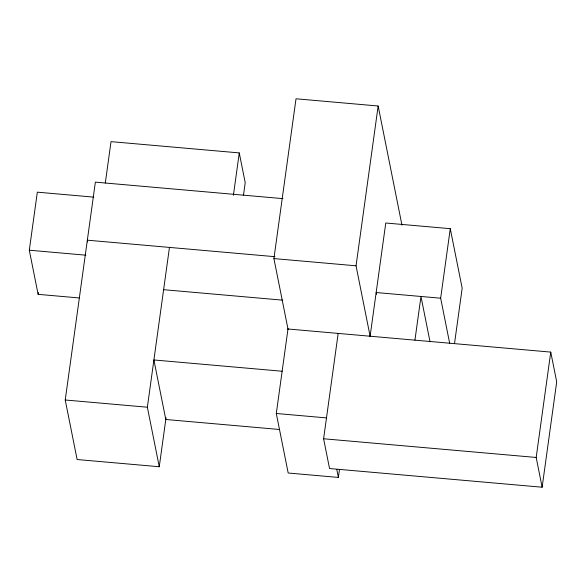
<?xml version="1.0" encoding="UTF-8"?>
<svg xmlns="http://www.w3.org/2000/svg" width="586" height="586" viewBox="0 0 586 586"><rect width="100%" height="100%" fill="white"/><g stroke="black" fill="none" stroke-linecap="round" stroke-linejoin="round"><path stroke-width="0.88" d="M79.161 297.952L38.119 294.34L29.3 250.207L37.328 192.164L93.877 197.138M38.119 294.34L38.368 292.531M166.043 417.686L159.26 466.742L77.125 459.527L65.229 399.996L95.364 182.143L282.965 198.639M105.297 183.074L111.025 141.636L239.264 152.909L245.212 182.671L243.468 195.285M159.26 466.742L147.364 407.219L169.464 247.409M233.411 195.255L239.264 152.909M288.056 329.376L273.911 258.587L296.018 98.778L378.153 106L401.967 225.178M339.499 469.335L338.378 477.429L288.187 473.012L276.292 413.489L287.997 328.893M287.982 328.995L550.752 352.098L556.7 381.86L542.131 487.222L329.544 468.536L323.604 438.768L338.173 333.405M370.191 336.598L356.046 265.802L378.153 106M370.118 336.218L385.771 223.01L450.275 228.679L462.171 288.209L454.553 343.279M414.932 340.151L420.975 296.472L430.029 341.777M449.711 343.513L440.657 298.201L450.275 228.679M542.131 487.222L536.183 457.461L550.752 352.098M274.966 256.69L87.336 240.187L87.688 241.967M273.911 258.587L356.046 265.802M29.3 250.207L85.849 255.181M440.657 298.201L376.161 292.531L376.512 294.304M163.619 289.689L282.76 300.164M282.137 371.238L153.898 359.965L165.794 419.488L279.478 429.487M276.292 413.489L326.49 417.899M65.229 399.996L147.364 407.219M323.604 438.768L536.183 457.461M336.782 469.43L338.378 477.429"/></g></svg>
